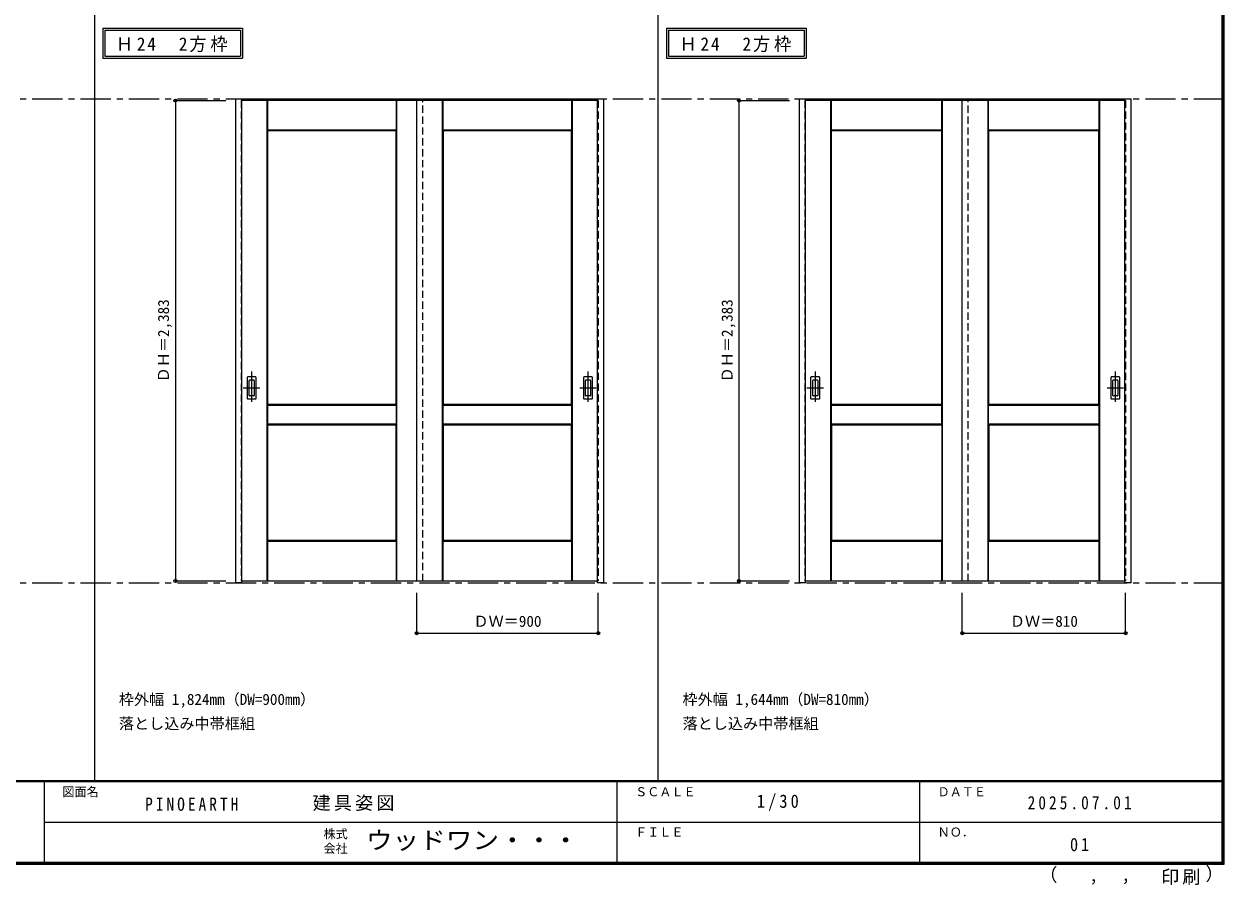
# Model space of a CAD drawing. Units: millimetres, scale not verified. Extents: x -6000 to 5700, y -4307 to 4260.
# Drawn here: x -250 to 5700, y -4307 to -36 of the extents above; entities that cross this region are included whole.
import ezdxf
from ezdxf.enums import TextEntityAlignment as Align

# ---------------------------------------------------------------- set-up
doc = ezdxf.new("R2010")
doc.units = ezdxf.units.MM
doc.header["$LTSCALE"] = 30
doc.header["$PDMODE"] = 32
doc.header["$PDSIZE"] = 15
doc.linetypes.add('CHAIN1', pattern=[8, 5, -1, 1, -1])
doc.linetypes.add('DASHED1', pattern=[1.8, 1.2, -0.6])
for name, color, linetype in [('0-1_通り芯', 4, 'CHAIN1'), ('0-2_扉', 4, 'DASHED1'), ('0-3_仕上げ', 7, 'Continuous'), ('0-4_枠', 3, 'Continuous'), ('0-6_引手', 3, 'Continuous'), ('0-A_文字', 7, 'Continuous'), ('0-B_寸法', 4, 'Continuous'), ('F-1_枠', 6, 'Continuous'), ('F-A_文字', 7, 'Continuous')]:
    doc.layers.add(name, color=color, linetype=linetype)
doc.styles.add('ＭＳ ゴシック', font='')
doc.styles.get('ＭＳ ゴシック').set_extended_font_data('MS Gothic')

msp = doc.modelspace()

# ---------------------------------------------------------------- linework, layer by layer
at = {"layer": '0-1_通り芯', "color": 7}
for p, q in [((-5490, -407.5), (5690, -407.5)), ((-5490, -2807.5), (5690, -2807.5))]:
    msp.add_line(p, q, dxfattribs=at)
at = {"layer": '0-1_通り芯'}
for p, q in [((878, -1760), (878, -1922)), ((2546, -1760), (2546, -1922)), ((3673, -1760), (3673, -1922)), ((5161, -1760), (5161, -1922)), ((837, -1841), (919, -1841)), ((2505, -1841), (2587, -1841)), ((3632, -1841), (3714, -1841)), ((5120, -1841), (5202, -1841))]:
    msp.add_line(p, q, dxfattribs=at)
at = {"layer": '0-2_扉'}
for p, q in [((827, -415.5), (827, -2798.5)), ((830, -415.5), (827, -415.5)), ((1727, -2798.5), (1727, -415.5)), ((2594, -415.5), (2597, -415.5)), ((2597, -415.5), (2597, -2798.5)), ((3622, -415.5), (3622, -2798.5)), ((3625, -415.5), (3622, -415.5)), ((4432, -2798.5), (4432, -415.5)), ((5209, -415.5), (5212, -415.5)), ((5212, -415.5), (5212, -2798.5)), ((827, -2798.5), (830, -2798.5)), ((2597, -2798.5), (2594, -2798.5)), ((3622, -2798.5), (3625, -2798.5)), ((5212, -2798.5), (5209, -2798.5))]:
    msp.add_line(p, q, dxfattribs=at)
at = {"layer": '0-2_扉', "color": 3, "linetype": 'Continuous'}
for p, q in [((2594, -415.5), (830, -415.5)), ((1697, -2798.5), (1697, -415.5)), ((5209, -415.5), (3625, -415.5)), ((4402, -2798.5), (4402, -415.5)), ((830, -2798.5), (2594, -2798.5)), ((3625, -2798.5), (5209, -2798.5))]:
    msp.add_line(p, q, dxfattribs=at)
at = {"layer": '0-3_仕上げ'}
for p, q in [((955, -2798.5), (955, -415.5)), ((956.5, -563), (956.5, -415.5)), ((958, -561.5), (958, -415.5)), ((1596, -561.5), (1596, -415.5)), ((1597.5, -563), (1597.5, -415.5)), ((1599, -2798.5), (1599, -415.5)), ((1825, -2798.5), (1825, -415.5)), ((1826.5, -563), (1826.5, -415.5)), ((1828, -561.5), (1828, -415.5)), ((2466, -561.5), (2466, -415.5)), ((2467.5, -563), (2467.5, -415.5)), ((2469, -2798.5), (2469, -415.5)), ((3750, -2798.5), (3750, -415.5)), ((3751.5, -563), (3751.5, -415.5)), ((3753, -561.5), (3753, -415.5)), ((4301, -561.5), (4301, -415.5)), ((4302.5, -563), (4302.5, -415.5)), ((4304, -2798.5), (4304, -415.5)), ((4530, -2798.5), (4530, -415.5)), ((4531.5, -563), (4531.5, -415.5)), ((4533, -561.5), (4533, -415.5)), ((5081, -561.5), (5081, -415.5)), ((5082.5, -563), (5082.5, -415.5)), ((5084, -2798.5), (5084, -415.5)), ((958, -561.5), (956.5, -563)), ((959, -565.5), (956.5, -563)), ((1596, -561.5), (958, -561.5)), ((1597.5, -563), (1595, -565.5)), ((1596, -561.5), (1597.5, -563)), ((1828, -561.5), (1826.5, -563)), ((1829, -565.5), (1826.5, -563)), ((2466, -561.5), (1828, -561.5)), ((2467.5, -563), (2465, -565.5)), ((2466, -561.5), (2467.5, -563)), ((3754, -565.5), (3751.5, -563)), ((4534, -565.5), (4531.5, -563)), ((956.5, -2021), (956.5, -1926)), ((1596, -1927.5), (958, -1927.5)), ((958, -2019.5), (958, -1927.5)), ((1595, -1923.5), (1597.5, -1926)), ((1596, -1927.5), (1597.5, -1926)), ((1596, -2019.5), (1596, -1927.5)), ((1826.5, -2021), (1826.5, -1926)), ((2466, -1927.5), (1828, -1927.5)), ((1828, -2019.5), (1828, -1927.5)), ((2465, -1923.5), (2467.5, -1926)), ((2466, -1927.5), (2467.5, -1926)), ((2466, -2019.5), (2466, -1927.5)), ((3751.5, -2021), (3751.5, -1926)), ((3753, -2019.5), (3753, -1927.5)), ((4301, -1927.5), (3753, -1927.5)), ((4300, -1923.5), (4302.5, -1926)), ((4301, -1927.5), (4302.5, -1926)), ((4301, -2019.5), (4301, -1927.5)), ((4302.5, -2021), (4302.5, -1926)), ((4531.5, -2021), (4531.5, -1926)), ((4533, -2019.5), (4533, -1927.5)), ((5081, -1927.5), (4533, -1927.5)), ((5080, -1923.5), (5082.5, -1926)), ((5081, -1927.5), (5082.5, -1926)), ((5081, -2019.5), (5081, -1927.5)), ((5082.5, -2021), (5082.5, -1926)), ((958, -2019.5), (956.5, -2021)), ((959, -2023.5), (956.5, -2021)), ((958, -2019.5), (1596, -2019.5)), ((1597.5, -2021), (1595, -2023.5)), ((1828, -2019.5), (1826.5, -2021)), ((1829, -2023.5), (1826.5, -2021)), ((1828, -2019.5), (2466, -2019.5)), ((2467.5, -2021), (2465, -2023.5)), ((3753, -2019.5), (3751.5, -2021)), ((3754, -2023.5), (3751.5, -2021)), ((3753, -2019.5), (4301, -2019.5)), ((4533, -2019.5), (4531.5, -2021)), ((4534, -2023.5), (4531.5, -2021)), ((4533, -2019.5), (5081, -2019.5)), ((956.5, -2798.5), (956.5, -2601)), ((958, -2798.5), (958, -2602.5)), ((1596, -2602.5), (958, -2602.5)), ((1595, -2598.5), (1597.5, -2601)), ((1596, -2602.5), (1597.5, -2601)), ((1596, -2798.5), (1596, -2602.5)), ((1597.5, -2798.5), (1597.5, -2601)), ((1826.5, -2798.5), (1826.5, -2601)), ((1828, -2798.5), (1828, -2602.5)), ((2466, -2602.5), (1828, -2602.5)), ((2465, -2598.5), (2467.5, -2601)), ((2466, -2602.5), (2467.5, -2601)), ((2466, -2798.5), (2466, -2602.5)), ((2467.5, -2798.5), (2467.5, -2601)), ((3751.5, -2798.5), (3751.5, -2601)), ((3753, -2798.5), (3753, -2602.5)), ((4301, -2602.5), (3753, -2602.5)), ((4300, -2598.5), (4302.5, -2601)), ((4301, -2602.5), (4302.5, -2601)), ((4301, -2798.5), (4301, -2602.5)), ((4302.5, -2798.5), (4302.5, -2601)), ((4531.5, -2798.5), (4531.5, -2601)), ((4533, -2798.5), (4533, -2602.5)), ((5081, -2602.5), (4533, -2602.5)), ((5080, -2598.5), (5082.5, -2601)), ((5081, -2602.5), (5082.5, -2601)), ((5081, -2798.5), (5081, -2602.5)), ((5082.5, -2798.5), (5082.5, -2601))]:
    msp.add_line(p, q, dxfattribs=at)
at = {"layer": '0-3_仕上げ', "color": 3}
for p, q in [((1595, -565.5), (959, -565.5)), ((959, -1923.5), (959, -565.5)), ((1595, -1923.5), (1595, -565.5)), ((2465, -565.5), (1829, -565.5)), ((1829, -1923.5), (1829, -565.5)), ((2465, -1923.5), (2465, -565.5)), ((3754, -1923.5), (3754, -565.5)), ((4300, -565.5), (3754, -565.5)), ((4300, -1923.5), (4300, -565.5)), ((4534, -1923.5), (4534, -565.5)), ((5080, -565.5), (4534, -565.5)), ((5080, -1923.5), (5080, -565.5)), ((1595, -1923.5), (959, -1923.5)), ((2465, -1923.5), (1829, -1923.5)), ((4300, -1923.5), (3754, -1923.5)), ((5080, -1923.5), (4534, -1923.5)), ((959, -2598.5), (959, -2023.5)), ((959, -2023.5), (1595, -2023.5)), ((1595, -2598.5), (1595, -2023.5)), ((1829, -2598.5), (1829, -2023.5)), ((1829, -2023.5), (2465, -2023.5)), ((2465, -2598.5), (2465, -2023.5)), ((3754, -2023.5), (3754, -2598.5)), ((4534, -2023.5), (4534, -2598.5)), ((1595, -2598.5), (959, -2598.5)), ((2465, -2598.5), (1829, -2598.5)), ((4300, -2598.5), (3754, -2598.5)), ((5080, -2598.5), (4534, -2598.5))]:
    msp.add_line(p, q, dxfattribs=at)
at = {"layer": '0-3_仕上げ'}
for points in [[(4301, -561.5), (3753, -561.5), (3751.5, -563)], [(4301, -561.5), (4302.5, -563), (4300, -565.5)], [(5081, -561.5), (4533, -561.5), (4531.5, -563)], [(5081, -561.5), (5082.5, -563), (5080, -565.5)], [(958, -1927.5), (956.5, -1926), (959, -1923.5)], [(1596, -2019.5), (1597.5, -2021), (1597.5, -1926)], [(1828, -1927.5), (1826.5, -1926), (1829, -1923.5)], [(2466, -2019.5), (2467.5, -2021), (2467.5, -1926)], [(3753, -1927.5), (3751.5, -1926), (3754, -1923.5)], [(4533, -1927.5), (4531.5, -1926), (4534, -1923.5)], [(4301, -2019.5), (4302.5, -2021), (4300, -2023.5)], [(5081, -2019.5), (5082.5, -2021), (5080, -2023.5)], [(958, -2602.5), (956.5, -2601), (959, -2598.5)], [(1828, -2602.5), (1826.5, -2601), (1829, -2598.5)], [(3753, -2602.5), (3751.5, -2601), (3754, -2598.5)], [(4533, -2602.5), (4531.5, -2601), (4534, -2598.5)]]:
    msp.add_lwpolyline(points, dxfattribs=at)
at = {"layer": '0-3_仕上げ', "color": 3}
for points in [[(3754, -2023.5), (4300, -2023.5), (4300, -2598.5)], [(4534, -2023.5), (5080, -2023.5), (5080, -2598.5)]]:
    msp.add_lwpolyline(points, dxfattribs=at)
at = {"layer": '0-4_枠'}
for p, q in [((800, -407.5), (2624, -407.5)), ((800, -2807.5), (800, -407.5)), ((830, -2807.5), (830, -407.5)), ((2594, -2797.96), (2594, -407.5)), ((2624, -2807.5), (2624, -407.5)), ((3595, -407.5), (5239, -407.5)), ((3595, -2807.5), (3595, -407.5)), ((3625, -2807.5), (3625, -407.5)), ((5209, -2797.96), (5209, -407.5)), ((5239, -2807.5), (5239, -407.5)), ((830, -2807.5), (800, -2807.5)), ((2594, -2798.3), (2594, -2797.96)), ((3625, -2807.5), (3595, -2807.5)), ((5209, -2798.3), (5209, -2797.96))]:
    msp.add_line(p, q, dxfattribs=at)
for points in [[(2624, -2807.5), (2594, -2807.5), (2594, -2798.3)], [(5239, -2807.5), (5209, -2807.5), (5209, -2798.3)]]:
    msp.add_lwpolyline(points, dxfattribs=at)
at = {"layer": '0-6_引手'}
for p, q in [((857, -1894.5), (857, -1787.5)), ((897.5, -1786), (858.5, -1786)), ((899, -1787.5), (899, -1894.5)), ((2525, -1894.5), (2525, -1787.5)), ((2565.5, -1786), (2526.5, -1786)), ((2567, -1787.5), (2567, -1894.5)), ((3652, -1894.5), (3652, -1787.5)), ((3692.5, -1786), (3653.5, -1786)), ((3694, -1787.5), (3694, -1894.5)), ((5140, -1894.5), (5140, -1787.5)), ((5180.5, -1786), (5141.5, -1786)), ((5182, -1787.5), (5182, -1894.5)), ((897.5, -1896), (858.5, -1896)), ((2565.5, -1896), (2526.5, -1896)), ((3692.5, -1896), (3653.5, -1896)), ((5180.5, -1896), (5141.5, -1896))]:
    msp.add_line(p, q, dxfattribs=at)
at = {"layer": '0-6_引手', "color": 7}
for p, q in [((865.5, -1878.5), (865.5, -1803.5)), ((889, -1802), (867, -1802)), ((890.5, -1803.5), (890.5, -1878.5)), ((2533.5, -1878.5), (2533.5, -1803.5)), ((2557, -1802), (2535, -1802)), ((2558.5, -1803.5), (2558.5, -1878.5)), ((3660.5, -1878.5), (3660.5, -1803.5)), ((3684, -1802), (3662, -1802)), ((3685.5, -1803.5), (3685.5, -1878.5)), ((5148.5, -1878.5), (5148.5, -1803.5)), ((5172, -1802), (5150, -1802)), ((5173.5, -1803.5), (5173.5, -1878.5)), ((889, -1880), (867, -1880)), ((2557, -1880), (2535, -1880)), ((3684, -1880), (3662, -1880)), ((5172, -1880), (5150, -1880))]:
    msp.add_line(p, q, dxfattribs=at)
at = {"layer": '0-6_引手'}
for centre, start, end in [((858.5, -1787.5), 90, 180), ((897.5, -1787.5), 0, 90), ((2526.5, -1787.5), 90, 180), ((2565.5, -1787.5), 0, 90), ((3653.5, -1787.5), 90, 180), ((3692.5, -1787.5), 0, 90), ((5141.5, -1787.5), 90, 180), ((5180.5, -1787.5), 0, 90), ((858.5, -1894.5), 180, 270), ((897.5, -1894.5), 270, 0), ((2526.5, -1894.5), 180, 270), ((2565.5, -1894.5), 270, 0), ((3653.5, -1894.5), 180, 270), ((3692.5, -1894.5), 270, 0), ((5141.5, -1894.5), 180, 270), ((5180.5, -1894.5), 270, 0)]:
    msp.add_arc(centre, 1.5, start, end, dxfattribs=at)
at = {"layer": '0-6_引手', "color": 7}
for centre, start, end in [((867, -1803.5), 90, 180), ((889, -1803.5), 0, 90), ((2535, -1803.5), 90, 180), ((2557, -1803.5), 0, 90), ((3662, -1803.5), 90, 180), ((3684, -1803.5), 0, 90), ((5150, -1803.5), 90, 180), ((5172, -1803.5), 0, 90), ((867, -1878.5), 180, 270), ((889, -1878.5), 270, 0), ((2535, -1878.5), 180, 270), ((2557, -1878.5), 270, 0), ((3662, -1878.5), 180, 270), ((3684, -1878.5), 270, 0), ((5150, -1878.5), 180, 270), ((5172, -1878.5), 270, 0)]:
    msp.add_arc(centre, 1.5, start, end, dxfattribs=at)
at = {"layer": '0-A_文字'}
for p, q in [((140, -55.5), (140, -205.5)), ((2935, -55.5), (2935, -205.5)), ((150, -65.5), (150, -195.5)), ((150, -65.5), (822.62, -65.5)), ((822.62, -65.5), (822.62, -195.5)), ((2945, -65.5), (2945, -195.5)), ((2945, -65.5), (3617.62, -65.5)), ((3617.62, -65.5), (3617.62, -195.5)), ((140, -205.5), (832.62, -205.5)), ((150, -195.5), (822.62, -195.5)), ((2935, -205.5), (3627.62, -205.5)), ((2945, -195.5), (3617.62, -195.5))]:
    msp.add_line(p, q, dxfattribs=at)
for points in [[(140, -55.5), (832.62, -55.5), (832.62, -205.5)], [(2935, -55.5), (3627.62, -55.5), (3627.62, -205.5)]]:
    msp.add_lwpolyline(points, dxfattribs=at)
at = {"layer": '0-B_寸法'}
for p, q in [((500, -415.5), (750, -415.5)), ((500, -415.5), (500, -2798.5)), ((3295, -415.5), (3295, -2798.5)), ((3295, -415.5), (3545, -415.5)), ((500, -2798.5), (750, -2798.5)), ((3295, -2798.5), (3545, -2798.5)), ((1697, -3057.5), (1697, -2857.5)), ((2597, -3057.5), (2597, -2857.5)), ((4402, -3057.5), (4402, -2857.5)), ((5212, -3057.5), (5212, -2857.5)), ((1697, -3057.5), (2597, -3057.5)), ((4402, -3057.5), (5212, -3057.5))]:
    msp.add_line(p, q, dxfattribs=at)
at = {"layer": '0-B_寸法', "color": 7}
for p in [(500, -415.5), (3295, -415.5), (500, -2798.5), (3295, -2798.5), (1697, -3057.5), (2597, -3057.5), (4402, -3057.5), (5212, -3057.5)]:
    msp.add_point(p, dxfattribs=at)
at = {"layer": 'F-1_枠'}
for p, q in [((100, -3790), (100, 4175)), ((2895, -3790), (2895, 4175)), ((5690, 4175), (5690, -4205)), ((5695, 4175), (5695, -4205)), ((5700, 4175), (5700, -4205)), ((5700, -3790), (-6000, -3790)), ((5700, -3795), (-6000, -3795)), ((-150, -3795), (-150, -4195)), ((2690, -3795), (2690, -4195)), ((4190, -3795), (4190, -4195)), ((-150, -3995), (5690, -3995.01)), ((5700, -4195), (-6000, -4195)), ((5700, -4200), (-6000, -4200)), ((5700, -4205), (-6000, -4205))]:
    msp.add_line(p, q, dxfattribs=at)

# ---------------------------------------------------------------- texts
at = {"layer": '0-A_文字', "style": 'ＭＳ ゴシック'}
for s, p in [('枠外幅 1,824mm（DW=900mm）', (220, -3430)), ('枠外幅 1,644mm（DW=810mm）', (3015, -3430)), ('落とし込み中帯框組', (220, -3550)), ('落とし込み中帯框組', (3015, -3550))]:
    msp.add_text(s, height=54.99, dxfattribs=at).set_placement(p, align=Align.BOTTOM_LEFT)
at = {"layer": '0-A_文字', "char_height": 65.98, "attachment_point": 7, "style": 'ＭＳ ゴシック'}
for insert in [(204.66, -175.5), (2999.66, -175.5)]:
    msp.add_mtext('\\T1.22;\\W0.95;Ｈ24\u30002方枠', dxfattribs=dict(at, insert=insert))
at = {"layer": '0-B_寸法', "color": 7, "style": 'ＭＳ ゴシック'}
for p in [(485, -1813.25), (3280, -1813.25)]:
    msp.add_text('ＤＨ＝2,383', height=54.99, rotation=90, dxfattribs=at).set_placement(p, align=Align.BOTTOM_LEFT)
for s, p in [('ＤＷ＝900', (1978.25, -3042.5)), ('ＤＷ＝810', (4638.25, -3042.5))]:
    msp.add_text(s, height=54.99, dxfattribs=at).set_placement(p, align=Align.BOTTOM_LEFT)
at = {"layer": 'F-A_文字', "style": 'ＭＳ ゴシック'}
for s, height, p in [('図面名', 43.99, (-60, -3880)), ('ＳＣＡＬＥ', 43.99, (2780, -3880)), ('ＤＡＴＥ', 43.99, (4280, -3880)), ('株式', 43.99, (1235, -4089)), ('ＦＩＬＥ', 43.99, (2780, -4080)), ('ＮＯ．', 43.99, (4280, -4080)), ('会社', 43.99, (1235, -4161)), ('（', 65.98, (4784.03, -4308.31)), ('）', 65.98, (5608.4, -4304.13)), (',', 65.98, (5031.28, -4308.31)), (',', 65.98, (5190.2, -4305.53))]:
    msp.add_text(s, height=height, dxfattribs=at).set_placement(p, align=Align.BOTTOM_LEFT)
at = {"layer": 'F-A_文字', "style": 'ＭＳ ゴシック', "width": 1.1}
msp.add_text('ウッドワン・・・', height=87.98, dxfattribs=at).set_placement((1445, -4155), align=Align.BOTTOM_LEFT)
at = {"layer": 'F-A_文字', "char_height": 65.98, "attachment_point": 7, "style": 'ＭＳ ゴシック'}
for s, insert in [('\\T1.17;建具姿図', (1180.42, -3940)), ('\\T1.38;\\W0.9;1/30', (3383.75, -3940)), ('\\T1.39;\\W0.85;2025.07.01', (4726.25, -3932.5)), ('\\T1.39;\\W0.85;PINOEARTH', (350, -3940)), ('\\T1.36;\\W0.9;01', (4936.25, -4140)), ('\\T1.17;印刷', (5388.15, -4306.92))]:
    msp.add_mtext(s, dxfattribs=dict(at, insert=insert))

doc.saveas('drawing.dxf')
